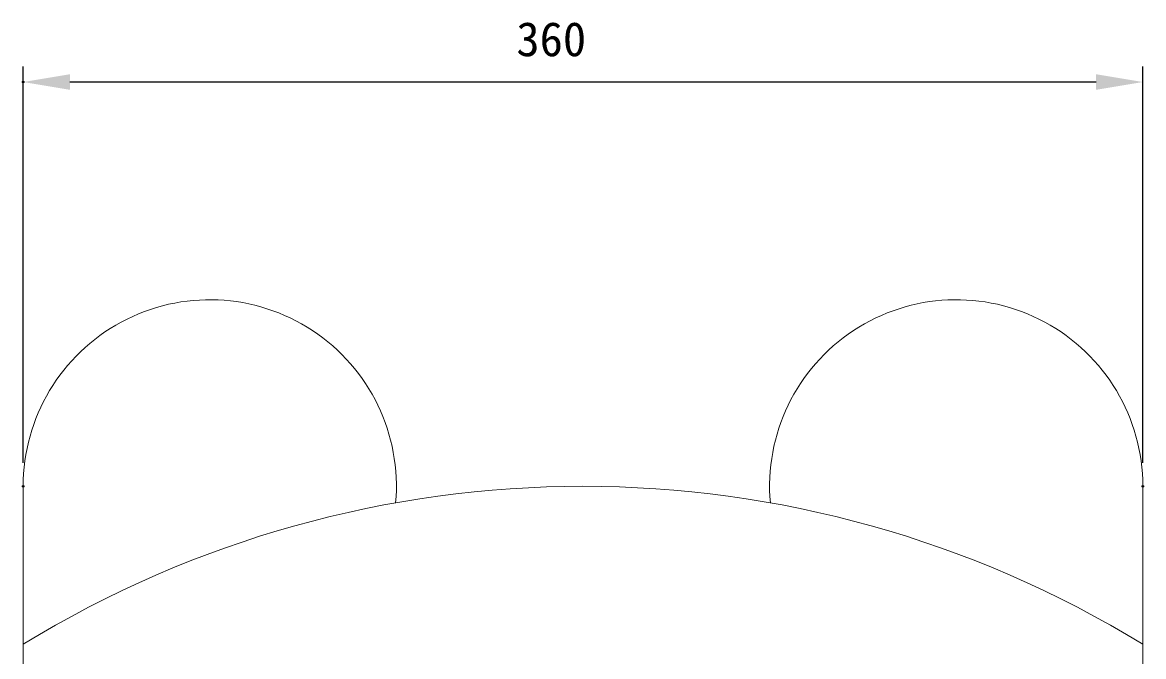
# Model space of a CAD drawing. Units: millimetres, scale not verified. Extents: x -1055 to 203, y -143 to 143.
# Drawn here: x -122 to -50, y -22.9 to 17.8 of the extents above; entities that cross this region are included whole.
import ezdxf
from ezdxf.enums import TextEntityAlignment as Align

# ---------------------------------------------------------------- set-up
doc = ezdxf.new("R2010")
doc.units = ezdxf.units.MM
doc.header["$LTSCALE"] = 0.5
doc.header["$PDMODE"] = 32
doc.header["$PDSIZE"] = 0.1
doc.layers.add('0-1_DIMENSION_LINES$02_DIMENSI', color=7, linetype='Continuous', lineweight=25)
doc.layers.add('0-8_DIMENSION_LINES$03_LINES', color=7, linetype='Continuous', lineweight=18)
doc.layers.add('0-2_DEFPOINTS', color=7, linetype='Continuous')
doc.styles.add('ＭＳ ゴシック', font='')
doc.styles.get('ＭＳ ゴシック').set_extended_font_data('MS Gothic')

# ---------------------------------------------------------------- blocks, each defined once
blk = doc.blocks.new('D5')
at = {"layer": '0-1_DIMENSION_LINES$02_DIMENSI'}
for p, q in [((616, 919), (616, 970)), ((760, 919), (760, 970)), ((754, 968), (622, 968))]:
    blk.add_line(p, q, dxfattribs=at)
for points in [[(622, 969), (622, 967), (616, 968)], [(754, 967), (754, 969), (760, 968)]]:
    blk.add_solid(points, dxfattribs=at)
at = {"layer": '0-2_DEFPOINTS'}
for p in [(616, 968), (616, 916), (760, 916)]:
    blk.add_point(p, dxfattribs=at)
at = {"layer": '0-1_DIMENSION_LINES$02_DIMENSI', "style": 'ＭＳ ゴシック'}
blk.add_text('360', height=4.399, dxfattribs=at).set_placement((679.429, 970), align=Align.BOTTOM_LEFT)

msp = doc.modelspace()

# ---------------------------------------------------------------- linework, layer by layer
at = {"layer": '0-8_DIMENSION_LINES$03_LINES'}
for p, q in [((-122, -12), (-122, -51.6184)), ((-50, -12), (-50, -51.6184))]:
    msp.add_line(p, q, dxfattribs=at)
for centre, radius, start, end in [((-110.0008, -12), 11.9992, 354.92058, 180), ((-61.9992, -12), 11.9992, 360, 185.07942), ((-86, -80.855), 68.855, 58.47719, 121.52281)]:
    msp.add_arc(centre, radius, start, end, dxfattribs=at)

# ---------------------------------------------------------------- block references
at = {"layer": '0-1_DIMENSION_LINES$02_DIMENSI', "xscale": 0.5, "yscale": 0.5}
msp.add_blockref('D5', (-430, -470), dxfattribs=at)

doc.saveas('drawing.dxf')
